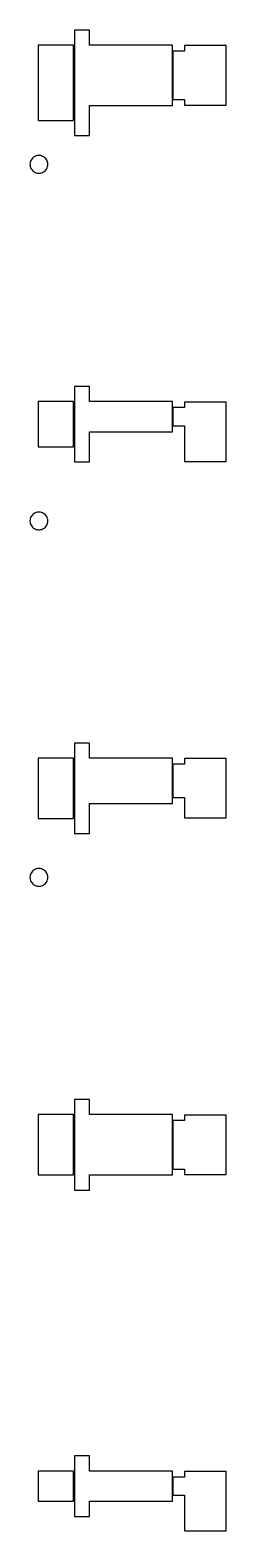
# Model space of a CAD drawing. Header units: metres. Extents: x 14 to 472, y -5 to 311.
# Drawn here: x 14 to 47, y -5 to 247.6 of the extents above.
import ezdxf

# ---------------------------------------------------------------- set-up
doc = ezdxf.new("R2010")
doc.units = ezdxf.units.M

msp = doc.modelspace()

# ---------------------------------------------------------------- linework, layer by layer
for p, q in [((24.04, 247.62), (21.5, 247.62)), ((21.5, 247.62), (21.5, 229.84)), ((24.04, 245.08), (24.04, 247.62)), ((21.354, 245.08), (15.354, 245.08)), ((15.354, 245.08), (15.354, 232.38)), ((21.354, 232.38), (21.354, 245.08)), ((38.038, 245.08), (24.04, 245.08)), ((38.038, 234.92), (38.038, 245.08)), ((40.044, 244.08), (38.067, 244.08)), ((38.067, 244.08), (38.067, 235.92)), ((47.044, 245), (40.044, 245)), ((40.044, 245), (40.044, 244.08)), ((47.044, 235), (47.044, 245)), ((38.067, 235.92), (40.044, 235.92)), ((40.044, 235.92), (40.044, 235)), ((40.044, 235), (47.044, 235)), ((24.04, 234.92), (38.038, 234.92)), ((24.04, 229.84), (24.04, 234.92)), ((15.354, 232.38), (21.354, 232.38)), ((21.5, 229.84), (24.04, 229.84)), ((14.0118, 225.188), (14, 225)), ((14, 225), (14.0118, 224.812)), ((14.0471, 225.373), (14.0118, 225.188)), ((14.1053, 225.552), (14.0471, 225.373)), ((14.1855, 225.723), (14.1053, 225.552)), ((14.2865, 225.882), (14.1855, 225.723)), ((14.4065, 226.027), (14.2865, 225.882)), ((14.5439, 226.156), (14.4065, 226.027)), ((14.6963, 226.266), (14.5439, 226.156)), ((14.8613, 226.357), (14.6963, 226.266)), ((15.0365, 226.427), (14.8613, 226.357)), ((15.2189, 226.473), (15.0365, 226.427)), ((15.4058, 226.497), (15.2189, 226.473)), ((15.5942, 226.497), (15.4058, 226.497)), ((15.7811, 226.473), (15.5942, 226.497)), ((15.9635, 226.427), (15.7811, 226.473)), ((16.1387, 226.357), (15.9635, 226.427)), ((16.3037, 226.266), (16.1387, 226.357)), ((16.4561, 226.156), (16.3037, 226.266)), ((16.5934, 226.027), (16.4561, 226.156)), ((16.7135, 225.882), (16.5934, 226.027)), ((16.8145, 225.723), (16.7135, 225.882)), ((16.8947, 225.552), (16.8145, 225.723)), ((16.9529, 225.373), (16.8947, 225.552)), ((16.9882, 225.188), (16.9529, 225.373)), ((17, 225), (16.9882, 225.188)), ((16.9882, 224.812), (17, 225)), ((14.0118, 224.812), (14.0471, 224.627)), ((14.0471, 224.627), (14.1053, 224.448)), ((14.1053, 224.448), (14.1855, 224.277)), ((14.1855, 224.277), (14.2865, 224.118)), ((14.2865, 224.118), (14.4065, 223.973)), ((14.4065, 223.973), (14.5439, 223.844)), ((14.5439, 223.844), (14.6963, 223.734)), ((14.6963, 223.734), (14.8613, 223.643)), ((14.8613, 223.643), (15.0365, 223.573)), ((15.0365, 223.573), (15.2189, 223.527)), ((15.2189, 223.527), (15.4058, 223.503)), ((15.4058, 223.503), (15.5942, 223.503)), ((15.5942, 223.503), (15.7811, 223.527)), ((15.7811, 223.527), (15.9635, 223.573)), ((15.9635, 223.573), (16.1387, 223.643)), ((16.1387, 223.643), (16.3037, 223.734)), ((16.3037, 223.734), (16.4561, 223.844)), ((16.4561, 223.844), (16.5934, 223.973)), ((16.5934, 223.973), (16.7135, 224.118)), ((16.7135, 224.118), (16.8145, 224.277)), ((16.8145, 224.277), (16.8947, 224.448)), ((16.8947, 224.448), (16.9529, 224.627)), ((16.9529, 224.627), (16.9882, 224.812)), ((24.04, 187.62), (21.5, 187.62)), ((21.5, 187.62), (21.5, 174.92)), ((24.04, 185.08), (24.04, 187.62)), ((21.354, 185.08), (15.354, 185.08)), ((15.354, 185.08), (15.354, 177.46)), ((21.354, 177.46), (21.354, 185.08)), ((38.038, 185.08), (24.04, 185.08)), ((38.038, 180), (38.038, 185.08)), ((47.044, 185), (40.044, 185)), ((40.044, 185), (40.044, 184.08)), ((47.044, 175), (47.044, 185)), ((40.044, 184.08), (38.067, 184.08)), ((38.067, 184.08), (38.067, 181)), ((24.04, 180), (38.038, 180)), ((24.04, 174.92), (24.04, 180)), ((38.067, 181), (40.044, 181)), ((40.044, 181), (40.044, 175)), ((15.354, 177.46), (21.354, 177.46)), ((21.5, 174.92), (24.04, 174.92)), ((40.044, 175), (47.044, 175)), ((14.0118, 165.188), (14, 165)), ((14, 165), (14.0118, 164.812)), ((14.0471, 165.373), (14.0118, 165.188)), ((14.0118, 164.812), (14.0471, 164.627)), ((14.1053, 165.552), (14.0471, 165.373)), ((14.0471, 164.627), (14.1053, 164.448)), ((14.1855, 165.723), (14.1053, 165.552)), ((14.1053, 164.448), (14.1855, 164.277)), ((14.2865, 165.882), (14.1855, 165.723)), ((14.1855, 164.277), (14.2865, 164.118)), ((14.4065, 166.027), (14.2865, 165.882)), ((14.5439, 166.156), (14.4065, 166.027)), ((14.6963, 166.266), (14.5439, 166.156)), ((14.8613, 166.357), (14.6963, 166.266)), ((15.0365, 166.427), (14.8613, 166.357)), ((15.2189, 166.473), (15.0365, 166.427)), ((15.4058, 166.497), (15.2189, 166.473)), ((15.5942, 166.497), (15.4058, 166.497)), ((15.7811, 166.473), (15.5942, 166.497)), ((15.9635, 166.427), (15.7811, 166.473)), ((16.1387, 166.357), (15.9635, 166.427)), ((16.3037, 166.266), (16.1387, 166.357)), ((16.4561, 166.156), (16.3037, 166.266)), ((16.5934, 166.027), (16.4561, 166.156)), ((16.7135, 165.882), (16.5934, 166.027)), ((16.8145, 165.723), (16.7135, 165.882)), ((16.7135, 164.118), (16.8145, 164.277)), ((16.8947, 165.552), (16.8145, 165.723)), ((16.8145, 164.277), (16.8947, 164.448)), ((16.9529, 165.373), (16.8947, 165.552)), ((16.8947, 164.448), (16.9529, 164.627)), ((16.9882, 165.188), (16.9529, 165.373)), ((16.9529, 164.627), (16.9882, 164.812)), ((17, 165), (16.9882, 165.188)), ((16.9882, 164.812), (17, 165)), ((14.2865, 164.118), (14.4065, 163.973)), ((14.4065, 163.973), (14.5439, 163.844)), ((14.5439, 163.844), (14.6963, 163.734)), ((14.6963, 163.734), (14.8613, 163.643)), ((14.8613, 163.643), (15.0365, 163.573)), ((15.0365, 163.573), (15.2189, 163.527)), ((15.2189, 163.527), (15.4058, 163.503)), ((15.4058, 163.503), (15.5942, 163.503)), ((15.5942, 163.503), (15.7811, 163.527)), ((15.7811, 163.527), (15.9635, 163.573)), ((15.9635, 163.573), (16.1387, 163.643)), ((16.1387, 163.643), (16.3037, 163.734)), ((16.3037, 163.734), (16.4561, 163.844)), ((16.4561, 163.844), (16.5934, 163.973)), ((16.5934, 163.973), (16.7135, 164.118)), ((24.04, 127.62), (21.5, 127.62)), ((21.5, 127.62), (21.5, 112.38)), ((24.04, 125.08), (24.04, 127.62)), ((21.354, 125.08), (15.354, 125.08)), ((15.354, 125.08), (15.354, 114.92)), ((21.354, 114.92), (21.354, 125.08)), ((38.038, 125.08), (24.04, 125.08)), ((38.038, 117.46), (38.038, 125.08)), ((40.044, 124.08), (38.067, 124.08)), ((38.067, 124.08), (38.067, 118.46)), ((47.044, 125), (40.044, 125)), ((40.044, 125), (40.044, 124.08)), ((47.044, 115), (47.044, 125)), ((24.04, 117.46), (38.038, 117.46)), ((24.04, 112.38), (24.04, 117.46)), ((38.067, 118.46), (40.044, 118.46)), ((40.044, 118.46), (40.044, 115)), ((15.354, 114.92), (21.354, 114.92)), ((40.044, 115), (47.044, 115)), ((21.5, 112.38), (24.04, 112.38)), ((14.5439, 106.156), (14.4065, 106.027)), ((14.6963, 106.266), (14.5439, 106.156)), ((14.8613, 106.357), (14.6963, 106.266)), ((15.0365, 106.427), (14.8613, 106.357)), ((15.2189, 106.473), (15.0365, 106.427)), ((15.4058, 106.497), (15.2189, 106.473)), ((15.5942, 106.497), (15.4058, 106.497)), ((15.7811, 106.473), (15.5942, 106.497)), ((15.9635, 106.427), (15.7811, 106.473)), ((16.1387, 106.357), (15.9635, 106.427)), ((16.3037, 106.266), (16.1387, 106.357)), ((16.4561, 106.156), (16.3037, 106.266)), ((16.5934, 106.027), (16.4561, 106.156)), ((14.0118, 105.188), (14, 105)), ((14, 105), (14.0118, 104.812)), ((14.0471, 105.373), (14.0118, 105.188)), ((14.0118, 104.812), (14.0471, 104.627)), ((14.1053, 105.552), (14.0471, 105.373)), ((14.0471, 104.627), (14.1053, 104.448)), ((14.1855, 105.723), (14.1053, 105.552)), ((14.1053, 104.448), (14.1855, 104.277)), ((14.2865, 105.882), (14.1855, 105.723)), ((14.1855, 104.277), (14.2865, 104.118)), ((14.4065, 106.027), (14.2865, 105.882)), ((14.2865, 104.118), (14.4065, 103.973)), ((14.4065, 103.973), (14.5439, 103.844)), ((14.5439, 103.844), (14.6963, 103.734)), ((14.6963, 103.734), (14.8613, 103.643)), ((14.8613, 103.643), (15.0365, 103.573)), ((15.9635, 103.573), (16.1387, 103.643)), ((16.1387, 103.643), (16.3037, 103.734)), ((16.3037, 103.734), (16.4561, 103.844)), ((16.4561, 103.844), (16.5934, 103.973)), ((16.7135, 105.882), (16.5934, 106.027)), ((16.5934, 103.973), (16.7135, 104.118)), ((16.8145, 105.723), (16.7135, 105.882)), ((16.7135, 104.118), (16.8145, 104.277)), ((16.8947, 105.552), (16.8145, 105.723)), ((16.8145, 104.277), (16.8947, 104.448)), ((16.9529, 105.373), (16.8947, 105.552)), ((16.8947, 104.448), (16.9529, 104.627)), ((16.9882, 105.188), (16.9529, 105.373)), ((16.9529, 104.627), (16.9882, 104.812)), ((17, 105), (16.9882, 105.188)), ((16.9882, 104.812), (17, 105)), ((15.0365, 103.573), (15.2189, 103.527)), ((15.2189, 103.527), (15.4058, 103.503)), ((15.4058, 103.503), (15.5942, 103.503)), ((15.5942, 103.503), (15.7811, 103.527)), ((15.7811, 103.527), (15.9635, 103.573)), ((24.04, 67.62), (21.5, 67.62)), ((21.5, 67.62), (21.5, 52.38)), ((24.04, 65.08), (24.04, 67.62)), ((21.354, 65.08), (15.354, 65.08)), ((15.354, 65.08), (15.354, 54.92)), ((21.354, 54.92), (21.354, 65.08)), ((38.038, 65.08), (24.04, 65.08)), ((38.038, 54.92), (38.038, 65.08)), ((40.044, 64.08), (38.067, 64.08)), ((38.067, 64.08), (38.067, 55.92)), ((47.044, 65), (40.044, 65)), ((40.044, 65), (40.044, 64.08)), ((47.044, 55), (47.044, 65)), ((38.067, 55.92), (40.044, 55.92)), ((40.044, 55.92), (40.044, 55)), ((15.354, 54.92), (21.354, 54.92)), ((24.04, 54.92), (38.038, 54.92)), ((24.04, 52.38), (24.04, 54.92)), ((40.044, 55), (47.044, 55)), ((21.5, 52.38), (24.04, 52.38)), ((24.04, 7.62), (21.5, 7.62)), ((21.5, 7.62), (21.5, -2.53999)), ((24.04, 5.07999), (24.04, 7.62)), ((21.354, 5.07999), (15.354, 5.07999)), ((15.354, 5.07999), (15.354, 0)), ((21.354, 0), (21.354, 5.07999)), ((38.038, 5.07999), (24.04, 5.07999)), ((38.038, 0), (38.038, 5.07999)), ((40.044, 4.07999), (38.067, 4.07999)), ((38.067, 4.07999), (38.067, 1)), ((47.044, 5), (40.044, 5)), ((40.044, 5), (40.044, 4.07999)), ((47.044, -5), (47.044, 5)), ((15.354, 0), (21.354, 0)), ((24.04, 0), (38.038, 0)), ((24.04, -2.53999), (24.04, 0)), ((38.067, 1), (40.044, 1)), ((40.044, 1), (40.044, -5)), ((21.5, -2.53999), (24.04, -2.53999)), ((40.044, -5), (47.044, -5))]:
    msp.add_line(p, q)

doc.saveas('drawing.dxf')
